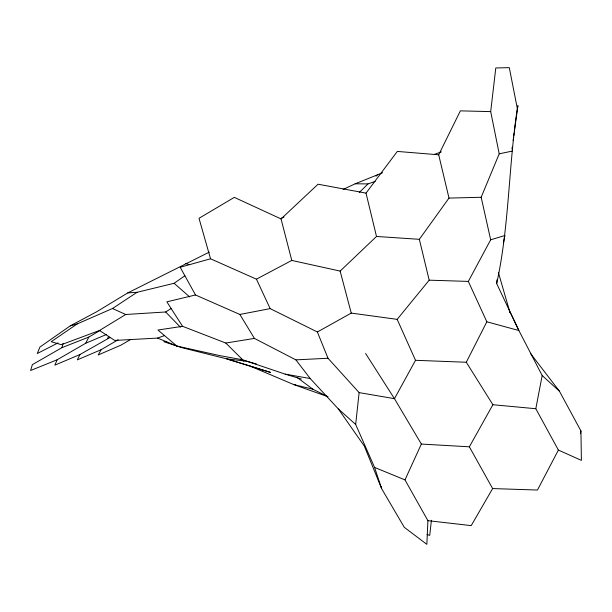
<?xml version="1.0" encoding="UTF-8"?>
<svg xmlns="http://www.w3.org/2000/svg" width="612" height="612" viewBox="0 0 612 612"><rect width="100%" height="100%" fill="white"/><g stroke="black" fill="none" stroke-linecap="round" stroke-linejoin="round"><path stroke-width="0.92" d="M338.344 408.946L355.671 424.453L374.567 467.415L404.976 479.892L427.91 520.659L426.855 544.351L404.28 527.307L381.628 488.667L364.339 446.11L338.344 408.946L310.192 378.522L295.887 359.871L254.431 338.413L239.866 314.461L195.511 294.976L166.862 301.838L182.567 326.311L225.774 343.034L242.757 359.81L285.2 374.146L301.379 379.012M542.178 375.523L535.814 408.724L558.389 450.088L581.4 460.377L580.926 430.932L559.437 391.206L542.178 375.523L518.869 330.526L496.684 283.57L496.921 279.883M514.424 131.121L517.92 105.654L517.339 108.599C508.442 166.724 509.352 225.989 496.684 283.57M355.671 424.453L359.122 392.613L328.001 358.242L317.376 331.987L270.167 308.616L239.866 314.461M431.406 520.315L429.731 535.37L427 534.506M498.367 272.462L509.429 310.636L518.869 330.526L486.838 321.79L468.333 281.413L490.671 239.789L481.17 197.271L499.208 153.826L490.694 111.621L495.789 67.963L509.299 67.649L517.339 108.599M513.131 140.553L513.522 137.723M513.774 135.833L514.164 133.011M511.946 148.991L512.206 147.125M580.513 433.724L580.926 430.932M503.37 242.903L504.969 235.498L490.671 239.789M106.565 334.443L85.718 343.233L57.184 359.757L30.6 370.512L32.352 364.653L61.988 347.624L63.036 343.347M57.184 359.757L54.843 365.157L79.927 354.555L110.045 337.464M404.976 479.892L421.354 444.052L394.465 398.68L365.594 353.476M79.927 354.555L77.303 359.887L101.156 349.674L118.116 339.79M317.376 331.987L351.242 313.092L397.165 319.357L429.188 280.174L419.342 239.315L448.994 198.089L438.697 154.805L460.377 110.849L490.694 111.621M85.718 343.233L88.847 337.067L100.238 330.358M535.814 408.724L492.889 404.723L466.283 362.25L486.838 321.79M558.389 450.088L537.458 490.044L492.629 488.567L469.358 446.814L421.354 444.052M397.165 319.357L415.51 360.307L394.465 398.68L359.122 392.613M101.156 349.674L98.188 354.975L120.939 345.145L130.631 339.492M469.358 446.814L492.889 404.723M107.475 338.558L108.76 336.325M492.629 488.567L471.217 525.616L427.91 520.659M195.511 294.976L180.188 267.268L210.528 258.784L256.428 279.164L291.771 260.429L340.142 271.085L376.502 236.462L366.022 193.132L397.31 151.424L438.697 154.805M359.29 192.466L368.011 183.914L375.187 181.366M376.028 176.164L377.344 174.879L382.561 172.668M291.771 260.429L281.046 218.92L318.049 184.212L366.022 193.132M209.342 252.098L127.786 292.903L96.612 311.799L70.265 325.852L39.925 347.058L37.271 353.522L58.048 342.904M127.786 292.903L137.065 292.291L174.106 283.287L184.923 275.721M137.065 292.291L112.501 308.502L77.166 323.939L51.24 341.695L61.384 344.701L99.504 330.465L125.697 314.499L165.684 311.982L171.276 308.463M343.064 189.468L355.182 183.791L377.344 174.879M280.51 218.622L283.991 217.038M61.988 347.624L88.847 337.067M434.313 154.4L441.367 151.86M99.504 330.465L114.712 340.44L157.559 338.084L164.643 335.537M70.265 325.852L77.166 323.939M499.208 153.826L512.099 151.133M225.774 343.034L254.431 338.413M182.567 326.311L157.942 330.021L176.83 346.025L219.869 355.633L242.757 359.81M166.694 341.557L163.848 341.71L181.588 347.601L226.478 358.8L270.32 372.341L226.478 358.8L246.514 361.21L256.466 364.002M295.887 359.871L328.001 358.242M448.994 198.089L481.17 197.271M355.182 183.791L368.011 183.914M429.188 280.174L468.333 281.413M415.51 360.307L466.283 362.25M376.502 236.462L419.342 239.315M295.68 384.879L293.829 384.611L250.438 366.236M285.2 374.146L310.192 378.522M328.017 396.76L312.77 389.156L293.829 384.611L327.558 396.584M185.643 263.535L189.223 264.621M157.559 338.084L176.83 346.025M112.501 308.502L125.697 314.499M281.046 218.92L234.304 197.362L199.015 218.3L210.528 258.784M297.141 377.489L312.77 389.156M240.96 359.014L243.882 361.233M174.106 283.287L189.651 296.919M165.684 311.982L180.418 327.183M530.375 353.308L559.437 391.206M256.428 279.164L270.167 308.616M374.567 467.415L381.628 488.667L381.498 486.815M340.142 271.085L351.242 313.092M509.429 310.636L509.658 312.533"/></g></svg>
